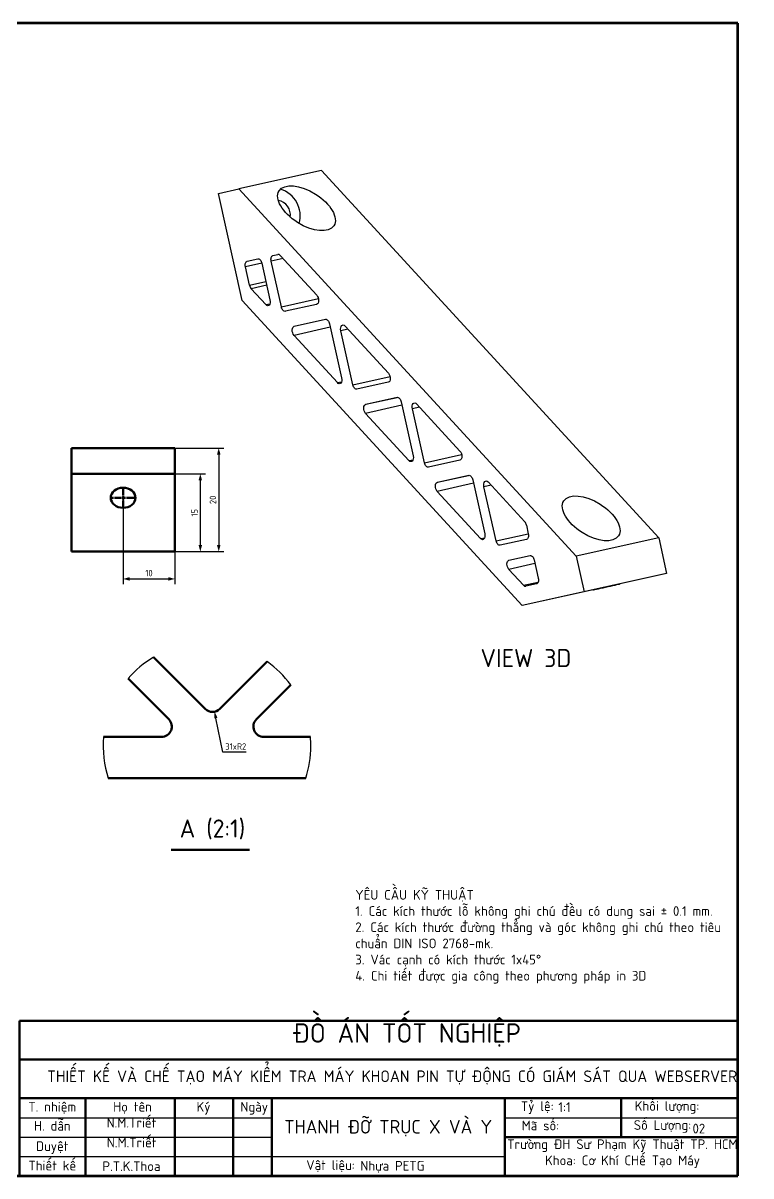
# Model space of a CAD drawing. Header units: millimetres. Extents: x -190 to 12889, y -227 to 3957.
# Drawn here: x 3996.8 to 4137.4, y 64.3 to 287 of the extents above; entities that cross this region are included whole.
import ezdxf

# ---------------------------------------------------------------- set-up
doc = ezdxf.new("R2010")
doc.units = ezdxf.units.MM
doc.header["$LTSCALE"] = 0.7
doc.header["$PDMODE"] = 35
doc.header["$PDSIZE"] = -4
doc.linetypes.add('CENTER', pattern=[50.8, 31.75, -6.35, 6.35, -6.35])
doc.layers.get('0').update_dxf_attribs({"color": 255})
for name, color, linetype, lineweight in [('0.5', 7, 'Continuous', 50), ('AMC_Contour', 7, 'Continuous', 50), ('CON', 7, 'Continuous', 50), ('DIM', 94, 'Continuous', 25), ('KHUNGBV', 5, 'Continuous', 70), ('TEXT', 7, 'Continuous', 25)]:
    doc.layers.add(name, color=color, linetype=linetype, lineweight=lineweight)
doc.styles.add('TCVN-7284', font='tcvn+7284-2003r.ttf')
doc.dimstyles.new('TCVN_ISO-25_RadiusDia', dxfattribs={"dimtxt": 2.5, "dimasz": 2.5, "dimexe": 2, "dimexo": 0, "dimgap": 1, "dimtad": 1, "dimtoh": 1, "dimtxsty": 'TCVN-7284', "dimblk": 'Arrow', "dimcen": 0, "dimclrd": 256, "dimclre": 256, "dimclrt": 256, "dimadec": 0, "dimazin": 0, "dimtfac": 1, "dimtofl": 0, "dimtmove": 1, "dimatfit": 0, "dimldrblk": 'Arrow', "dimfxl": 1, "dimlwd": -1, "dimlwe": -1, "dimarcsym": 0})

# ---------------------------------------------------------------- blocks, each defined once
blk = doc.blocks.new('Arrow')
at = {"layer": 'DIM'}
blk.add_solid([(-1, 0.27), (-1, -0.27), (0, 0)], dxfattribs=at)
blk = doc.blocks.new('*D702')
at = {"layer": 'Defpoints', "color": 0, "ltscale": 0.2, "transparency": 16777216}
for p in [(4026.13, 204.92), (4026.13, 184.92), (4034.61, 184.92)]:
    blk.add_point(p, dxfattribs=at)
at = {"layer": 'DIM', "linetype": 'ByBlock', "ltscale": 0.2, "transparency": 16777216}
for p, q in [((4026.13, 204.92), (4035.61, 204.92)), ((4034.61, 203.67), (4034.61, 186.17)), ((4026.13, 184.92), (4035.61, 184.92))]:
    blk.add_line(p, q, dxfattribs=at)
at = {"layer": 'DIM', "ltscale": 0.2, "transparency": 16777216, "xscale": 1.250000000000297, "yscale": 1.250000000000297, "zscale": 1.250000000000297}
for p, rotation in [((4034.61, 204.92), 90), ((4034.61, 184.92), 270)]:
    blk.add_blockref('Arrow', p, dxfattribs=dict(at, rotation=rotation))
at = {"layer": 'DIM', "ltscale": 0.2, "transparency": 16777216, "insert": (4033.49, 194.92), "char_height": 1.25, "attachment_point": 5, "rotation": 90, "style": 'TCVN-7284', "bg_fill": 3, "box_fill_scale": 1.1, "bg_fill_color": 256, "bg_fill_true_color": 13158600, "bg_fill_transparency": 0}
blk.add_mtext('20', dxfattribs=at)
blk = doc.blocks.new('*D703')
at = {"layer": 'Defpoints', "color": 0, "ltscale": 0.2, "transparency": 16777216}
for p in [(4024.76, 199.92), (4024.76, 184.92), (4031.05, 184.92)]:
    blk.add_point(p, dxfattribs=at)
at = {"layer": 'DIM', "linetype": 'ByBlock', "ltscale": 0.2, "transparency": 16777216}
for p, q in [((4024.76, 199.92), (4032.05, 199.92)), ((4031.05, 198.67), (4031.05, 186.17)), ((4024.76, 184.92), (4032.05, 184.92))]:
    blk.add_line(p, q, dxfattribs=at)
at = {"layer": 'DIM', "ltscale": 0.2, "transparency": 16777216, "xscale": 1.250000000000297, "yscale": 1.250000000000297, "zscale": 1.250000000000297}
for p, rotation in [((4031.05, 199.92), 90), ((4031.05, 184.92), 270)]:
    blk.add_blockref('Arrow', p, dxfattribs=dict(at, rotation=rotation))
at = {"layer": 'DIM', "ltscale": 0.2, "transparency": 16777216, "insert": (4029.93, 192.42), "char_height": 1.25, "attachment_point": 5, "rotation": 90, "style": 'TCVN-7284', "bg_fill": 3, "box_fill_scale": 1.1, "bg_fill_color": 256, "bg_fill_true_color": 13158600, "bg_fill_transparency": 0}
blk.add_mtext('15', dxfattribs=at)
blk = doc.blocks.new('*D713')
at = {"layer": 'Defpoints', "color": 0, "ltscale": 0.2, "transparency": 16777216}
for p in [(4016.13, 195.32), (4026.13, 194.34), (4026.13, 179.64)]:
    blk.add_point(p, dxfattribs=at)
at = {"layer": 'DIM', "linetype": 'ByBlock', "ltscale": 0.2, "transparency": 16777216}
for p, q in [((4016.13, 195.32), (4016.13, 178.64)), ((4026.13, 194.34), (4026.13, 178.64)), ((4017.38, 179.64), (4024.88, 179.64))]:
    blk.add_line(p, q, dxfattribs=at)
at = {"layer": 'DIM', "ltscale": 0.2, "transparency": 16777216, "xscale": 1.250000000000297, "yscale": 1.250000000000297, "zscale": 1.250000000000297, "rotation": 180}
blk.add_blockref('Arrow', (4016.13, 179.64), dxfattribs=at)
at = {"layer": 'DIM', "ltscale": 0.2, "transparency": 16777216, "xscale": 1.250000000000297, "yscale": 1.250000000000297, "zscale": 1.250000000000297}
blk.add_blockref('Arrow', (4026.13, 179.64), dxfattribs=at)
at = {"layer": 'DIM', "ltscale": 0.2, "transparency": 16777216, "insert": (4021.13, 180.76), "char_height": 1.25, "attachment_point": 5, "style": 'TCVN-7284', "bg_fill": 3, "box_fill_scale": 1.1, "bg_fill_color": 256, "bg_fill_true_color": 13158600, "bg_fill_transparency": 0}
blk.add_mtext('10', dxfattribs=at)
blk = doc.blocks.new('KHUNG_A3')
at = {"layer": 'CON', "color": 8, "linetype": 'Continuous', "ltscale": 0.66}
for p, q in [((296.71, 84.61), (296.71, 44.61)), ((296.71, 84.61), (481.71, 84.61)), ((296.71, 74.61), (481.71, 74.61)), ((296.71, 64.61), (481.71, 64.61)), ((313.71, 64.61), (313.71, 44.61)), ((336.71, 64.61), (336.71, 44.61)), ((351.71, 64.61), (351.71, 44.61)), ((361.71, 64.61), (361.71, 44.61)), ((421.71, 44.61), (421.71, 64.61)), ((451.71, 54.61), (451.71, 64.61)), ((421.71, 54.61), (481.71, 54.61))]:
    blk.add_line(p, q, dxfattribs=at)
at = {"layer": 'DIM', "color": 8, "linetype": 'Continuous', "ltscale": 0.66}
for p, q in [((296.71, 59.61), (361.71, 59.61)), ((421.71, 59.61), (481.71, 59.61)), ((296.71, 54.61), (361.71, 54.61)), ((296.71, 49.61), (421.71, 49.61))]:
    blk.add_line(p, q, dxfattribs=at)
at = {"layer": 'KHUNGBV', "color": 8, "linetype": 'Continuous', "ltscale": 0.66}
for p, q in [((481.71, 341.61), (61.71, 341.61)), ((61.71, 341.61), (61.71, 44.61)), ((481.71, 44.61), (481.71, 341.61)), ((61.71, 44.61), (481.71, 44.61))]:
    blk.add_line(p, q, dxfattribs=at)
at = {"color": 255, "attachment_point": 1, "style": 'TCVN-7284'}
for s, width, insert, char_height in [('{\\W1.485708; }ĐỒ ÁN TỐT NGHIỆP', 65.6643, (362.61, 83.93), 5), ('\\pxqc;T. nhiệm', 16.8827, (296.71, 63.68), 2.5), ('{\\W2.460912; }Họ tên', 16.8827, (317.11, 63.68), 2.5), ('{\\W4.544245; }Ký', 16.8827, (335.42, 63.68), 2.5), ('{\\W1.017842; }Ngày', 9.8035, (352.08, 63.68), 2.5), ('\\pxqc;Tỷ lệ:', 9.8035, (425.19, 63.83), 2.5), ('\\pxqc;Khối lượng:', 20.0073, (453.51, 63.88), 2.5), ('\\pxqc;H. dẫn', 16.8827, (296.71, 58.76), 2.5), ('\\pxqc;N.M.Triết', 16.8827, (317.11, 59.57), 2.5), ('{\\W0.286782; }Mã số:', 12.5818, (425.56, 58.85), 2.5), ('\\pxqc;Số Lượng:', 17.9691, (453.36, 58.98), 2.5), ('\\pxqc;Duyệt', 16.8827, (296.71, 53.54), 2.5), ('\\pxqc;N.M.Triết', 16.8827, (317.16, 54.47), 2.5), ('{\\W0.981773; }Trường ĐH Sư Phạm Kỹ Thuật TP. HCM\\P{\\W7.398439; }Khoa: Cơ Khí CHế Tạo Máy ', 61.6953, (420.88, 54.04), 2.5), ('\\pxqc;Thiết kế', 16.8827, (296.71, 48.52), 2.5), ('\\pxqc;P.T.K.Thoa', 16.8827, (317.11, 48.37), 2.5), ('\\pxi-3,l3,qc,t3;Vật liệu:', 59.8171, (346.92, 48.66), 2.5)]:
    blk.add_mtext_dynamic_manual_height_columns(s, width=width, gutter_width=88.6, heights=[0], dxfattribs=dict(at, insert=insert, char_height=char_height))
at = {"color": 255, "insert": (303.83, 71.79), "char_height": 3, "width": 178.521, "attachment_point": 1, "style": 'TCVN-7284'}
blk.add_mtext('THIẾT KẾ VÀ CHẾ TẠO MÁY KIỂM TRA MÁY KHOAN PIN TỰ ĐỘNG CÓ GIÁM SÁT QUA WEBSERVER\\P', dxfattribs=at)
blk = doc.blocks.new('ahd1')
at = {"color": 5}
for p, q in [((3944.42, 313.45), (3930.28, 305.28)), ((3944.42, 313.45), (4027.86, 265.28)), ((3926.74, 303.24), (3930.28, 305.28)), ((3930.28, 305.28), (4013.72, 257.11)), ((3937.35, 284.87), (3926.74, 303.24)), ((3940.4, 294.96), (3941.24, 295.45)), ((3940.4, 294.96), (3941.25, 295.45)), ((3942.45, 294.99), (3940.4, 293.81)), ((3941.74, 295.4), (3950.79, 290.17)), ((3935.99, 292.42), (3937.82, 293.47)), ((3935.99, 292.42), (3937.8, 293.46)), ((3938.8, 292.88), (3935.99, 291.26)), ((3938.8, 292.88), (3942.43, 286.59)), ((3944.93, 285.97), (3940.4, 293.81)), ((3937.81, 288.11), (3935.99, 291.26)), ((3937.81, 288.11), (3940.62, 289.73)), ((3944.93, 285.97), (3951.29, 289.65)), ((3940.98, 289.12), (3938.31, 287.58)), ((3941.93, 285.49), (3938.31, 287.58)), ((3951.29, 288.49), (3945.93, 285.39)), ((3941.93, 285.49), (3942.64, 285.9)), ((3948.42, 283.14), (3953.81, 286.25)), ((3948.42, 283.14), (3953.78, 286.24)), ((3954.78, 285.66), (3960.15, 276.37)), ((3958.48, 285.73), (3957.28, 285.04)), ((3957.78, 286.14), (3968.5, 279.95)), ((4006.65, 244.87), (3937.35, 284.87)), ((3955.14, 285.05), (3948.92, 281.46)), ((3962.64, 275.75), (3957.28, 285.04)), ((3959.65, 275.26), (3948.92, 281.46)), ((3962.64, 275.75), (3969.01, 279.42)), ((3969, 278.27), (3963.64, 275.17)), ((3959.65, 275.26), (3960.36, 275.67)), ((3966.13, 272.91), (3971.52, 276.02)), ((3966.13, 272.91), (3971.5, 276.01)), ((3972.85, 274.82), (3966.63, 271.23)), ((3972.5, 275.43), (3977.86, 266.14)), ((3976.2, 275.51), (3974.99, 274.81)), ((3980.35, 265.52), (3974.99, 274.81)), ((3975.49, 275.92), (3986.22, 269.72)), ((3977.36, 265.04), (3966.63, 271.23)), ((3980.35, 265.52), (3986.72, 269.19)), ((3986.72, 268.04), (3981.35, 264.94)), ((3977.36, 265.04), (3978.07, 265.45)), ((3983.85, 262.69), (3989.23, 265.8)), ((3983.85, 262.69), (3989.21, 265.78)), ((3990.21, 265.21), (3995.58, 255.92)), ((3993.91, 265.28), (3992.7, 264.58)), ((3993.2, 265.69), (4002.25, 260.47)), ((4027.86, 265.28), (4013.72, 257.11)), ((4027.86, 265.28), (4031.4, 259.15)), ((3990.57, 264.59), (3984.35, 261)), ((3998.07, 255.29), (3992.7, 264.58)), ((3995.08, 254.81), (3984.35, 261)), ((3998.07, 255.29), (4003.59, 258.48)), ((4002.75, 259.94), (4003.59, 258.48)), ((4031.4, 259.15), (4017.25, 250.99)), ((4031.4, 259.15), (4020.79, 253.03)), ((4003.59, 257.33), (3999.07, 254.72)), ((4013.72, 257.11), (4017.25, 250.99)), ((3995.08, 254.81), (3995.78, 255.22)), ((4001.56, 252.46), (4005.21, 254.57)), ((4001.56, 252.46), (4005.19, 254.56)), ((4006.19, 253.98), (4008, 250.85)), ((4006.55, 253.37), (4002.06, 250.78)), ((4020.79, 253.03), (4006.65, 244.87)), ((4005.68, 248.69), (4002.06, 250.78)), ((4005.68, 248.69), (4008.21, 250.15)), ((4008, 249.69), (4006.18, 248.64)), ((4017.25, 250.99), (4006.65, 244.87))]:
    blk.add_line(p, q, dxfattribs=at)
at = {"color": 5, "flags": 128}
for points in [[(3940.4, 293.81), (3940.32, 293.98), (3940.25, 294.16), (3940.21, 294.34), (3940.2, 294.5), (3940.21, 294.66), (3940.25, 294.79), (3940.32, 294.89), (3940.4, 294.96)], [(3935.99, 291.26), (3935.91, 291.44), (3935.84, 291.61), (3935.8, 291.79), (3935.79, 291.96), (3935.8, 292.11), (3935.84, 292.24), (3935.91, 292.34), (3935.99, 292.42)], [(3937.8, 293.46), (3937.91, 293.5), (3938.03, 293.51), (3938.17, 293.48), (3938.3, 293.41), (3938.44, 293.32), (3938.57, 293.19), (3938.7, 293.05), (3938.8, 292.88)], [(3950.79, 290.17), (3951, 290.02), (3951.18, 289.81), (3951.34, 289.56), (3951.44, 289.29), (3951.49, 289.03), (3951.48, 288.8), (3951.41, 288.61), (3951.29, 288.49)], [(3942.43, 286.59), (3942.56, 286.33), (3942.63, 286.06), (3942.64, 285.82), (3942.59, 285.62), (3942.48, 285.47), (3942.33, 285.4), (3942.14, 285.41), (3941.93, 285.49)], [(3945.93, 285.39), (3945.82, 285.35), (3945.7, 285.35), (3945.57, 285.38), (3945.43, 285.44), (3945.29, 285.54), (3945.16, 285.66), (3945.03, 285.81), (3944.93, 285.97)], [(3953.78, 286.24), (3953.89, 286.28), (3954.01, 286.28), (3954.15, 286.25), (3954.28, 286.19), (3954.42, 286.09), (3954.55, 285.97), (3954.68, 285.82), (3954.78, 285.66)], [(3957.28, 285.04), (3957.15, 285.3), (3957.08, 285.57), (3957.07, 285.81), (3957.12, 286.01), (3957.23, 286.16), (3957.38, 286.23), (3957.57, 286.22), (3957.78, 286.14)], [(3948.92, 281.46), (3948.71, 281.61), (3948.53, 281.82), (3948.37, 282.07), (3948.27, 282.34), (3948.22, 282.6), (3948.23, 282.83), (3948.3, 283.02), (3948.42, 283.14)], [(3968.5, 279.95), (3968.71, 279.79), (3968.9, 279.58), (3969.05, 279.33), (3969.16, 279.07), (3969.21, 278.81), (3969.2, 278.57), (3969.13, 278.39), (3969, 278.27)], [(3960.15, 276.37), (3960.27, 276.1), (3960.34, 275.84), (3960.35, 275.59), (3960.3, 275.39), (3960.19, 275.25), (3960.04, 275.17), (3959.85, 275.18), (3959.65, 275.26)], [(3963.64, 275.17), (3963.53, 275.13), (3963.41, 275.12), (3963.28, 275.15), (3963.14, 275.22), (3963, 275.31), (3962.87, 275.44), (3962.75, 275.58), (3962.64, 275.75)], [(3971.5, 276.01), (3971.6, 276.05), (3971.73, 276.05), (3971.86, 276.02), (3972, 275.96), (3972.14, 275.87), (3972.27, 275.74), (3972.39, 275.6), (3972.5, 275.43)], [(3974.99, 274.81), (3974.87, 275.07), (3974.8, 275.34), (3974.79, 275.59), (3974.84, 275.79), (3974.94, 275.93), (3975.1, 276), (3975.29, 276), (3975.49, 275.92)], [(3966.63, 271.23), (3966.43, 271.38), (3966.24, 271.59), (3966.09, 271.84), (3965.98, 272.11), (3965.93, 272.37), (3965.94, 272.61), (3966.01, 272.79), (3966.13, 272.91)], [(3986.22, 269.72), (3986.42, 269.57), (3986.61, 269.36), (3986.77, 269.11), (3986.87, 268.84), (3986.92, 268.58), (3986.91, 268.35), (3986.84, 268.16), (3986.72, 268.04)], [(3977.86, 266.14), (3977.99, 265.88), (3978.06, 265.61), (3978.07, 265.37), (3978.01, 265.16), (3977.91, 265.02), (3977.75, 264.95), (3977.57, 264.95), (3977.36, 265.04)], [(3981.35, 264.94), (3981.25, 264.9), (3981.13, 264.9), (3980.99, 264.93), (3980.85, 264.99), (3980.72, 265.09), (3980.58, 265.21), (3980.46, 265.36), (3980.35, 265.52)], [(3989.21, 265.78), (3989.32, 265.82), (3989.44, 265.83), (3989.57, 265.8), (3989.71, 265.73), (3989.85, 265.64), (3989.98, 265.52), (3990.1, 265.37), (3990.21, 265.21)], [(3992.7, 264.58), (3992.58, 264.85), (3992.51, 265.11), (3992.5, 265.36), (3992.55, 265.56), (3992.66, 265.71), (3992.81, 265.78), (3993, 265.77), (3993.2, 265.69)], [(3984.35, 261), (3984.14, 261.16), (3983.95, 261.37), (3983.8, 261.62), (3983.69, 261.89), (3983.64, 262.15), (3983.65, 262.38), (3983.72, 262.57), (3983.85, 262.69)], [(4003.59, 258.48), (4003.68, 258.31), (4003.75, 258.13), (4003.79, 257.95), (4003.8, 257.79), (4003.79, 257.64), (4003.75, 257.51), (4003.68, 257.4), (4003.59, 257.33)], [(3995.58, 255.92), (3995.7, 255.65), (3995.77, 255.39), (3995.78, 255.14), (3995.73, 254.94), (3995.62, 254.79), (3995.47, 254.72), (3995.28, 254.73), (3995.08, 254.81)], [(3999.07, 254.72), (3998.96, 254.68), (3998.84, 254.67), (3998.71, 254.7), (3998.57, 254.77), (3998.43, 254.86), (3998.3, 254.98), (3998.18, 255.13), (3998.07, 255.29)], [(4005.19, 254.56), (4005.3, 254.6), (4005.42, 254.6), (4005.55, 254.57), (4005.69, 254.51), (4005.83, 254.41), (4005.96, 254.29), (4006.09, 254.14), (4006.19, 253.98)], [(4019.7, 252.4), (4020.08, 252.62), (4020.49, 252.86), (4020.93, 253.11), (4021.37, 253.37), (4021.8, 253.61), (4022.2, 253.85), (4022.57, 254.06), (4022.88, 254.24), (4023.14, 254.39), (4023.32, 254.49), (4023.43, 254.55), (4023.45, 254.57), (4023.4, 254.54), (4023.27, 254.46), (4023.06, 254.34), (4022.78, 254.18), (4022.45, 253.99), (4022.07, 253.77), (4021.65, 253.53), (4021.22, 253.28), (4020.78, 253.03), (4020.35, 252.78), (4019.95, 252.54), (4019.58, 252.33), (4019.26, 252.15), (4019.01, 252), (4018.83, 251.9), (4018.72, 251.84), (4018.69, 251.82), (4018.75, 251.85), (4018.88, 251.93), (4019.09, 252.05), (4019.37, 252.21), (4019.7, 252.4)], [(4002.06, 250.78), (4001.86, 250.93), (4001.67, 251.14), (4001.51, 251.39), (4001.41, 251.66), (4001.36, 251.92), (4001.37, 252.15), (4001.44, 252.34), (4001.56, 252.46)], [(4008, 250.85), (4008.09, 250.67), (4008.16, 250.49), (4008.2, 250.32), (4008.21, 250.15), (4008.2, 250), (4008.16, 249.87), (4008.09, 249.76), (4008, 249.69)]]:
    blk.add_lwpolyline(points, dxfattribs=at)
at = {"color": 5}
for centre, radius, start, end in [((3937.96, 302.19), 5.43, 2.0089, 90.209), ((3938.54, 302.58), 2.87, 9.2837, 96.9575), ((3941.45, 294.99), 0.503, 54.3818, 114.314), ((3939.08, 288.8), 1.44, 208.8556, 238.0453), ((4001.49, 259.24), 1.44, 28.8556, 58.0453), ((4005.97, 249.1), 0.503, 234.3818, 294.314)]:
    blk.add_arc(centre, radius, start, end, dxfattribs=at)
for centre in [(3943.85, 305.61), (4014.29, 264.95)]:
    blk.add_ellipse(centre, major_axis=(6.07, -1.62), ratio=0.51759, dxfattribs=at)
blk = doc.blocks.new('*D761')
at = {"layer": 'Defpoints', "color": 0, "ltscale": 0.2, "transparency": 16777216}
for p in [(4033.42, 155.94), (4033.81, 153.98)]:
    blk.add_point(p, dxfattribs=at)
at = {"layer": 'DIM', "linetype": 'ByBlock', "ltscale": 0.2, "transparency": 16777216}
for p, q in [((4035.4, 146.14), (4034.06, 152.76)), ((4039.9, 146.14), (4035.4, 146.14))]:
    blk.add_line(p, q, dxfattribs=at)
at = {"layer": 'DIM', "ltscale": 0.2, "transparency": 16777216, "xscale": 1.250000000000297, "yscale": 1.250000000000297, "zscale": 1.250000000000297, "rotation": 101.413502948979}
blk.add_blockref('Arrow', (4033.81, 153.98), dxfattribs=at)
at = {"layer": 'DIM', "ltscale": 0.2, "transparency": 16777216, "insert": (4037.9, 147.26), "char_height": 1.25, "attachment_point": 5, "style": 'TCVN-7284', "bg_fill": 3, "box_fill_scale": 1.1, "bg_fill_color": 256, "bg_fill_true_color": 13158600, "bg_fill_transparency": 0}
blk.add_mtext('31xR2', dxfattribs=at)

msp = doc.modelspace()

# ---------------------------------------------------------------- linework, layer by layer
at = {"color": 0, "ltscale": 0.2}
for centre, radius, start, end in [((4032.3409, 147.3325), 20.0513, 120.996997, 139.428153), ((4032.341, 147.3326), 20.0512, 36.186233, 54.552955), ((4032.341, 147.3325), 20.0513, 174.896084, 198.060043), ((4032.341, 147.3325), 20.0513, 341.939983, 0.000074), ((4032.3369, 147.3324), 20.0553, 0.000303, 5.103212)]:
    msp.add_arc(centre, radius, start, end, dxfattribs=at)
at = {"layer": '0.5', "color": 0, "ltscale": 0.2}
for p, q in [((4026.1334, 204.9189), (4006.1334, 204.9189)), ((4006.1334, 204.9189), (4006.1334, 184.9189)), ((4026.1334, 204.9189), (4026.1334, 184.9189)), ((4006.1334, 199.9189), (4026.1334, 199.9189)), ((4026.1334, 184.9189), (4006.1334, 184.9189)), ((4032.0045, 154.5305), (4022.0146, 164.5204)), ((4043.9697, 163.6673), (4034.8329, 154.5305)), ((4017.1101, 160.3739), (4024.9535, 152.5305)), ((4041.8839, 152.5305), (4048.5244, 159.171)), ((4023.5393, 149.1163), (4012.3691, 149.1163)), ((4052.3127, 149.1163), (4043.2981, 149.1163)), ((4051.4044, 141.1163), (4013.2775, 141.1163))]:
    msp.add_line(p, q, dxfattribs=at)
for centre, start, end in [((4033.4187, 155.9447), 225.000019, 314.999981), ((4023.5393, 151.1163), 270.000043, 44.999858), ((4043.2981, 151.1163), 135.000142, 269.999957)]:
    msp.add_arc(centre, 2, start, end, dxfattribs=at)
msp.add_ellipse((4016.1334, 195.3227), major_axis=(-2.3964, 0), ratio=0.81144489, dxfattribs=at)
at = {"layer": 'CON', "color": 1, "linetype": 'CENTER', "ltscale": 0.022223}
for p, q in [((4016.1334, 193.3782), (4016.1334, 197.2672)), ((4013.737, 195.3227), (4018.5298, 195.3227))]:
    msp.add_line(p, q, dxfattribs=at)
at = {"layer": 'CON', "ltscale": 0.2}
msp.add_line((4025.4146, 127.327), (4040.5538, 127.327), dxfattribs=at)

# ---------------------------------------------------------------- texts
at = {"char_height": 3.5, "width": 65.664251, "attachment_point": 1, "style": 'TCVN-7284'}
for s, insert in [('VIEW 3D', (4085.181, 166.097)), ('A (2:1)', (4027.0617, 133.1693))]:
    msp.add_mtext(s, dxfattribs=dict(at, insert=insert))
at = {"ltscale": 0.7, "char_height": 1.875, "attachment_point": 1, "style": 'TCVN-7284'}
for s, width, insert in [('1:1', 3.375028, (4100.2345, 78.5092)), ('02', 3.375028, (4126.1421, 74.3821)), ('Nhựa PETG', 15.846455, (4061.9767, 67.1895))]:
    msp.add_mtext_dynamic_manual_height_columns(s, width=width, gutter_width=9.375, heights=[0], dxfattribs=dict(at, insert=insert))
at = {"layer": 'AMC_Contour', "color": 255, "insert": (4067.3571, 73.5133), "char_height": 2.625, "attachment_point": 5, "style": 'TCVN-7284'}
msp.add_mtext_dynamic_manual_height_columns('THANH ĐỠ TRỤC X VÀ Y', width=42.539344, gutter_width=13.125, heights=[0], dxfattribs=at)
at = {"layer": 'TEXT', "ltscale": 0.7, "insert": (4060.9922, 119.5333), "char_height": 1.875, "attachment_point": 1, "style": 'TCVN-7284'}
msp.add_mtext_dynamic_manual_height_columns('YÊU CẦU KỸ THUẬT\\P1. Các kích thước lỗ không ghi chú đều có dung sai ± 0.1 mm. \\P2. Các kích thước đường thẳng và góc không ghi chú theo tiêu chuẩn DIN ISO 2768-mk.\\P3. Vác cạnh có kích thước 1x45°\\P4. Chi tiết được gia công theo phương pháp in 3D', width=77.405944, gutter_width=1291.5684, heights=[0], dxfattribs=at)

# ---------------------------------------------------------------- next in the draw order: dimensions: what is measured, and where the dimension line sits
at = {"layer": 'DIM', "color": 0, "ltscale": 0.2}
dim = msp.add_linear_dim(base=(4034.614, 184.9189), p1=(4026.1334, 204.9189), p2=(4026.1334, 184.9189), angle=90, dimstyle='TCVN_ISO-25_RadiusDia', override={"dimscale": 0.5, "dimtfill": 1, "dimarcsym": 1}, dxfattribs=at)
dim.commit()
dim.dimension.update_dxf_attribs({"geometry": '*D702', "text_midpoint": (4033.489, 194.9189)})

# ---------------------------------------------------------------- next in the draw order: dimensions: what is measured, and where the dimension line sits
dim = msp.add_linear_dim(base=(4031.0508, 184.9189), p1=(4024.7626, 199.9189), p2=(4024.7626, 184.9189), angle=90, dimstyle='TCVN_ISO-25_RadiusDia', override={"dimscale": 0.5, "dimtfill": 1, "dimarcsym": 1}, dxfattribs=at)
dim.commit()
dim.dimension.update_dxf_attribs({"geometry": '*D703', "text_midpoint": (4029.9258, 192.4189)})

# ---------------------------------------------------------------- next in the draw order: dimensions: what is measured, and where the dimension line sits
dim = msp.add_linear_dim(base=(4026.1334, 179.6362), p1=(4016.1334, 195.3227), p2=(4026.1334, 194.3389), dimstyle='TCVN_ISO-25_RadiusDia', override={"dimscale": 0.5, "dimtfill": 1, "dimarcsym": 1}, dxfattribs=at)
dim.commit()
dim.dimension.update_dxf_attribs({"geometry": '*D713', "text_midpoint": (4021.1334, 180.7612)})

# ---------------------------------------------------------------- next in the draw order: block references
at = {"layer": 'DIM', "xscale": 0.75, "yscale": 0.75, "zscale": 0.75}
msp.add_blockref('KHUNG_A3', (3773.583, 30.8291), dxfattribs=at)
at = {"layer": 'DIM', "rotation": 342.5424073083899}
msp.add_blockref('ahd1', (197.6885, 1142.8754), dxfattribs=at)

# ---------------------------------------------------------------- next in the draw order: dimensions: what is measured, and where the dimension line sits
at = {"layer": 'DIM', "ltscale": 0.2}
dim = msp.add_radius_dim(center=(4033.4187, 155.9447), mpoint=(4033.8145, 153.9843), dimstyle='TCVN_ISO-25_RadiusDia', override={"dimscale": 0.5, "dimpost": '31xR<>', "dimtfill": 1, "dimarcsym": 1}, dxfattribs=at)
dim.commit()
dim.dimension.update_dxf_attribs({"geometry": '*D761', "text_midpoint": (4035.3986, 146.1376), "dimtype": 164})

doc.saveas('drawing.dxf')
